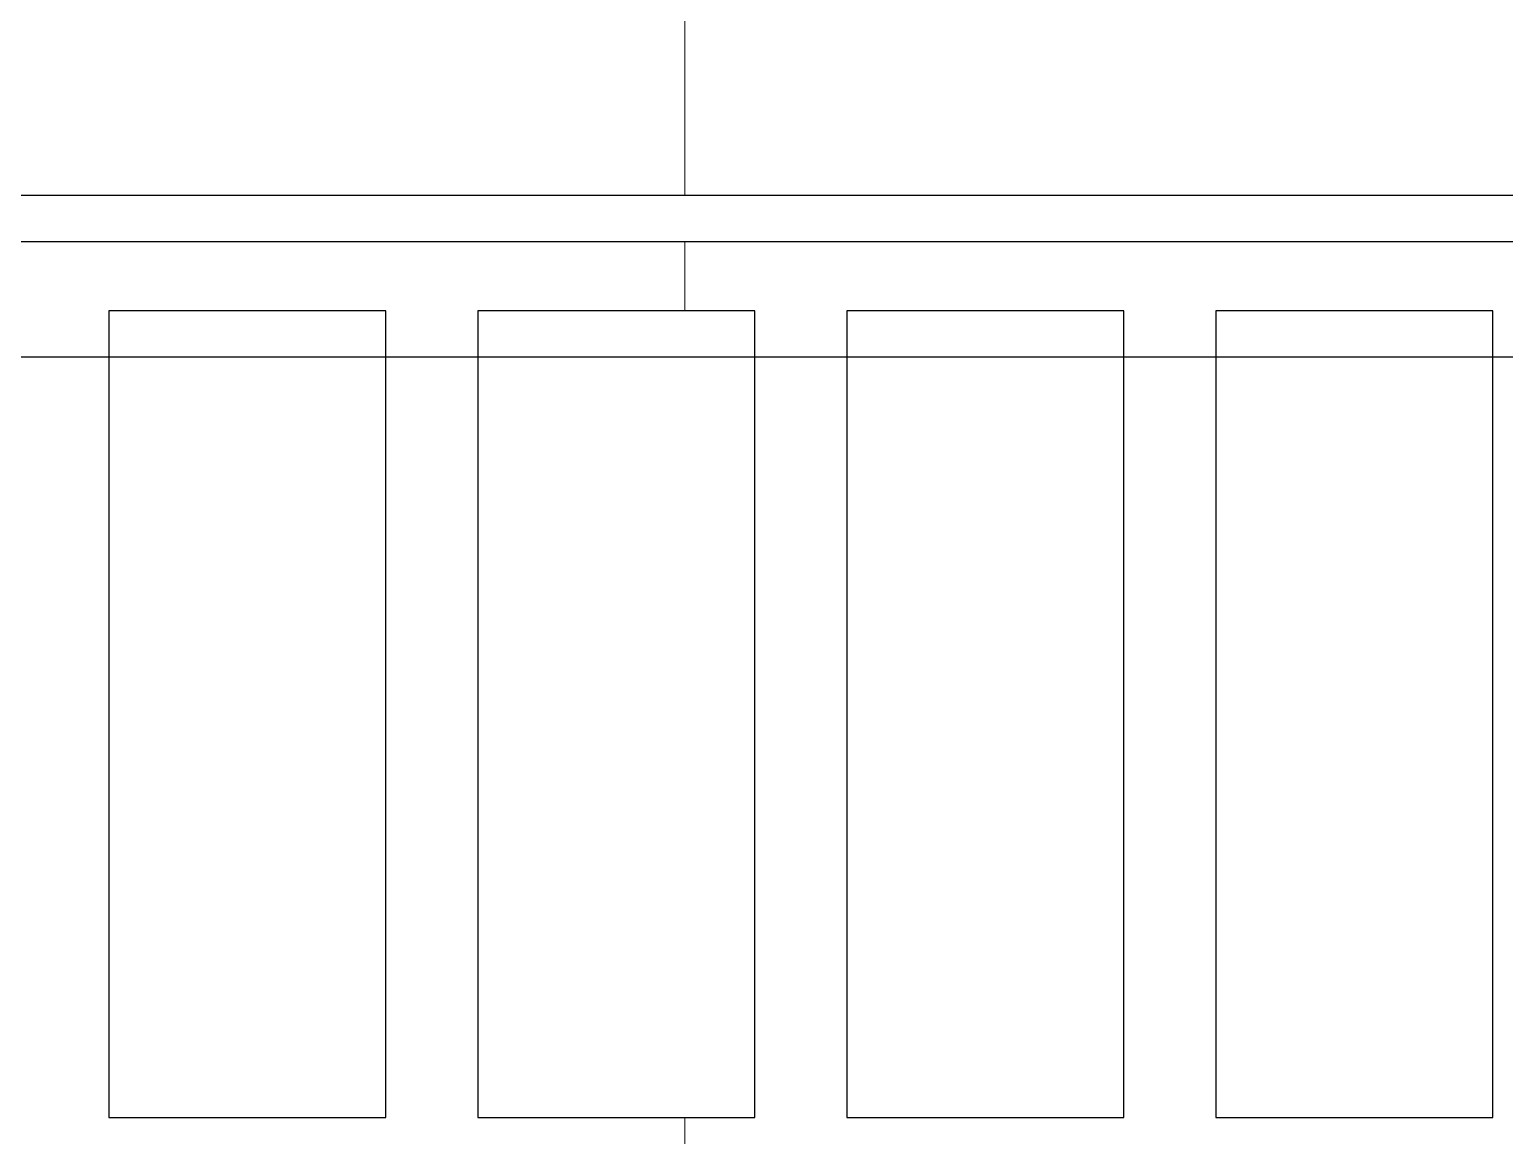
# Model space of a CAD drawing. Header units: millimetres. Extents: x -853432 to -773672, y -18171 to 22484.
# Drawn here: x -805118 to -803520, y -3691 to -2491 of the extents above; entities that cross this region are included whole.
import ezdxf
from ezdxf.xclip import XClip

# ---------------------------------------------------------------- set-up
doc = ezdxf.new("R2010")
doc.units = ezdxf.units.MM
doc.header["$XCLIPFRAME"] = 0
for name, color, linetype in [('000 - WIPEOUT', 250, 'Continuous'), ('A04_TUBE SERIES', 2, 'Continuous'), ('A11_ALU.SOLID SHEET', 2, 'Continuous')]:
    doc.layers.add(name, color=color, linetype=linetype)
doc.layers.add('G-ANNO-TEXT', color=3, linetype='Continuous', lineweight=9)

# ---------------------------------------------------------------- blocks, each defined once
blk = doc.blocks.new('*U1535')
at = {"color": 3}
for points in [[(-437.5, -250), (437.5, -250), (437.5, -550), (-437.5, -550)], [(-437.5, -650), (437.5, -650), (437.5, -950), (-437.5, -950)], [(-437.5, -1050), (437.5, -1050), (437.5, -1350), (-437.5, -1350)], [(-437.5, -1450), (437.5, -1450), (437.5, -1750), (-437.5, -1750)]]:
    blk.add_wipeout(points, dxfattribs=at).dxf.layer = '000 - WIPEOUT'
at = {"layer": 'A11_ALU.SOLID SHEET', "color": 0, "linetype": 'ByBlock'}
for points in [[(-437.5, -550), (437.5, -550), (437.5, -250), (-437.5, -250)], [(-437.5, -950), (437.5, -950), (437.5, -650), (-437.5, -650)], [(-437.5, -1350), (437.5, -1350), (437.5, -1050), (-437.5, -1050)], [(-437.5, -1750), (437.5, -1750), (437.5, -1450), (-437.5, -1450)]]:
    blk.add_lwpolyline(points, close=True, dxfattribs=at)
blk = doc.blocks.new('*U1697')
at = {"layer": 'A11_ALU.SOLID SHEET', "color": 0, "linetype": 'ByBlock', "rotation": 90}
blk.add_blockref('*U1535', (-60600, -6813), dxfattribs=at)
blk.add_lwpolyline([(-69547, -6425.5), (-56050, -6425.5), (-56050, -1475.8), (-69547, -1475.8)], close=True)
blk = doc.blocks.new('*U1403')
blk.add_attdef('EXTR.OVL-LENGTH_', (-25, -59.1), '', height=5)
blk.add_wipeout([(-25, -25), (25, 25), (25, 13422), (-25, 13472)]).dxf.layer = '000 - WIPEOUT'
at = {"layer": 'A04_TUBE SERIES', "color": 0}
blk.add_lwpolyline([(-25, -25), (25, 25), (25, 13422), (-25, 13472)], close=True, dxfattribs=at)
blk = doc.blocks.new('A$Ce4e27ef8')
at = {"layer": 'A04_TUBE SERIES', "color": 2, "rotation": 90}
blk.add_blockref('*U1403', (13472, 25), dxfattribs=at)
blk = doc.blocks.new('*U1696')
at = {"layer": 'A11_ALU.SOLID SHEET'}
blk.add_blockref('A$Ce4e27ef8', (-69547, -6300.5), dxfattribs=at)

msp = doc.modelspace()

# ---------------------------------------------------------------- linework, layer by layer
at = {"layer": 'G-ANNO-TEXT', "color": 10}
msp.add_line((-804408.3, -1958.8), (-804408.3, -10961.5), dxfattribs=at)

# ---------------------------------------------------------------- next in the draw order: block references
at = {"layer": 'A11_ALU.SOLID SHEET'}
ref = msp.add_blockref('*U1697', (-744682.4, 3579), dxfattribs=at)
XClip(ref).set_block_clipping_path([(-104690.1238047112, -9620.0029952966), (-34092.6543255156, 14392.9971737705)])

# ---------------------------------------------------------------- next in the draw order: block references
ref = msp.add_blockref('*U1696', (-744682.4, 3579))
XClip(ref).set_block_clipping_path([(-104690.1238047112, -9620.0029952966), (-34092.6543255156, 14392.9971737705)])

doc.saveas('drawing.dxf')
